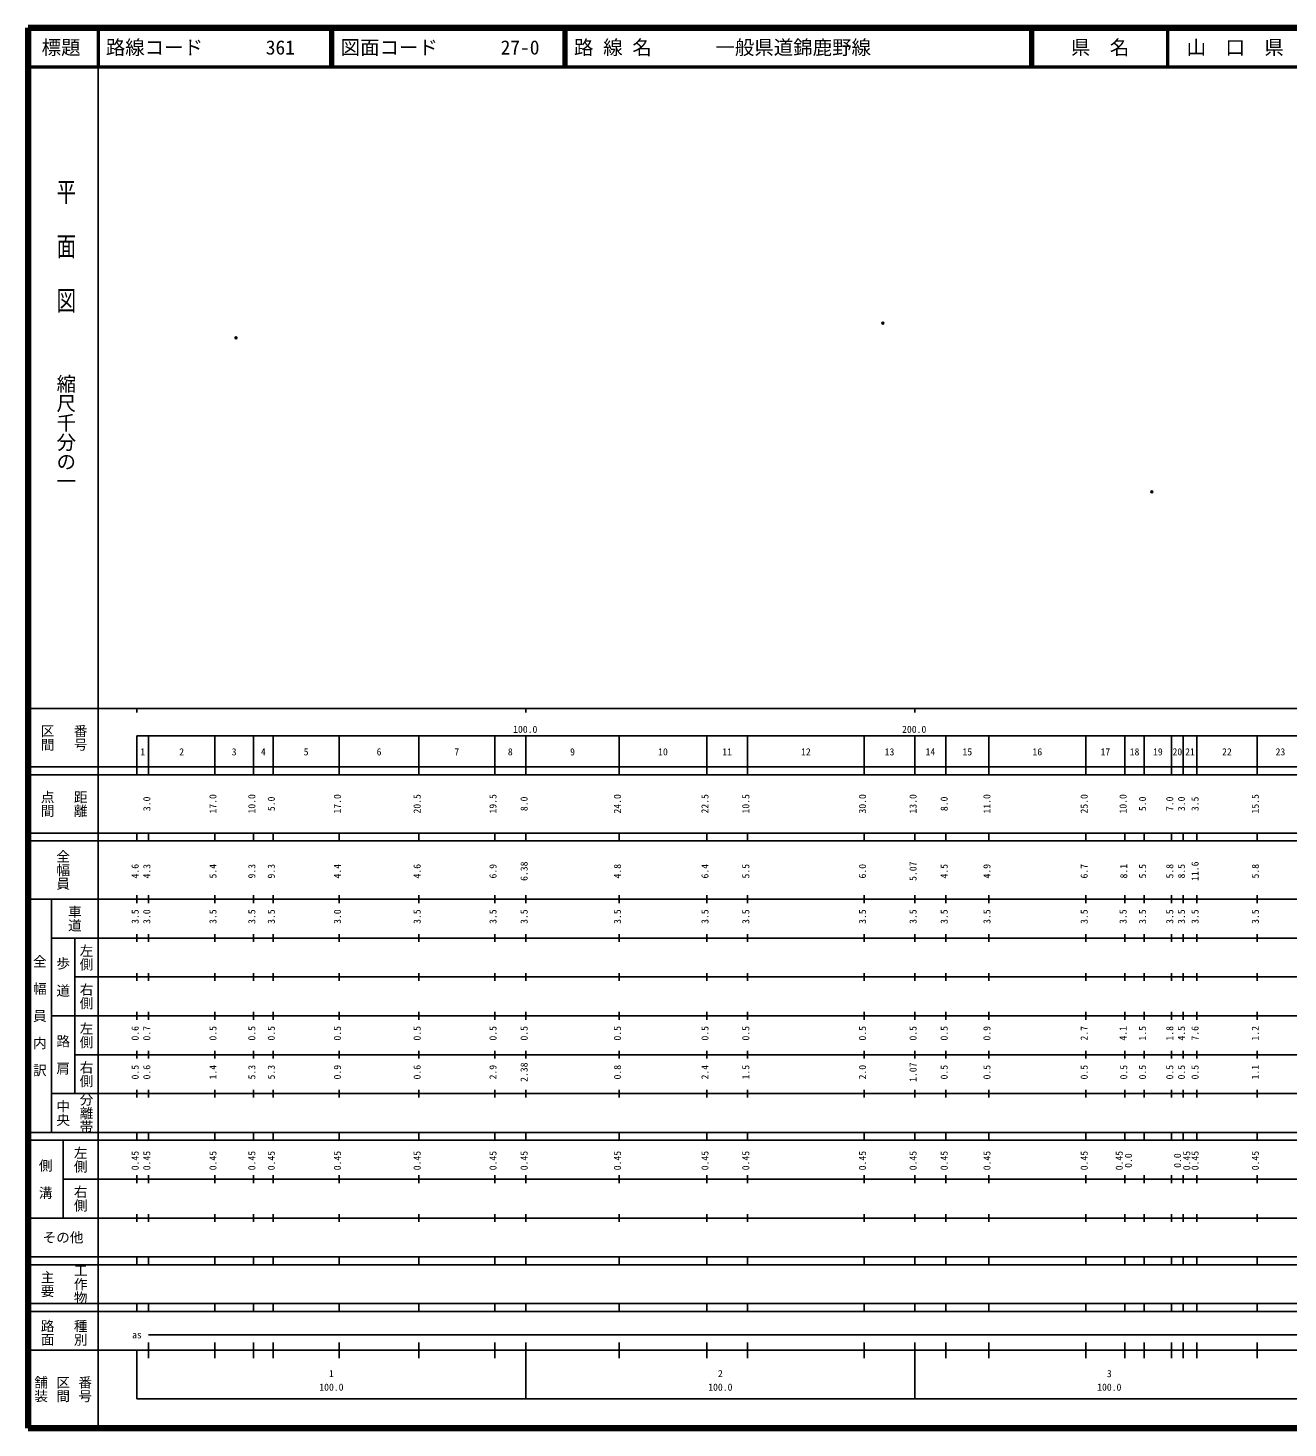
# Model space of a CAD drawing. Units: millimetres on the paper. Extents: x 40 to 680, y 20 to 380.
# Drawn here: x 40 to 363.9, y 20 to 380 of the extents above; entities that cross this region are included whole.
import ezdxf
from ezdxf.enums import TextEntityAlignment as Align

# ---------------------------------------------------------------- set-up
doc = ezdxf.new("R2010")
doc.units = ezdxf.units.MM
doc.header["$PDMODE"] = 32
doc.header["$PDSIZE"] = 0.5
doc.layers.add('M-OTRS', color=6, linetype='Continuous')
doc.layers.add('M-TTL-TXT', color=7, linetype='Continuous')
for name, color, linetype, lineweight in [('M-TTL', 2, 'Continuous', 140), ('M-TTL-BAND', 7, 'Continuous', 25), ('M-TTL-LINE', 7, 'Continuous', 50)]:
    doc.layers.add(name, color=color, linetype=linetype, lineweight=lineweight)
doc.styles.add('@ＭＳ ゴシック', font='')
doc.styles.add('ＭＳ ゴシック', font='')
doc.styles.get('@ＭＳ ゴシック').set_extended_font_data('@MS Gothic')
doc.styles.get('ＭＳ ゴシック').set_extended_font_data('MS Gothic')

msp = doc.modelspace()

# ---------------------------------------------------------------- linework, layer by layer
at = {"layer": 'M-OTRS'}
for p in [(259.814, 304.114), (93.476, 300.351), (328.925, 260.708)]:
    msp.add_point(p, dxfattribs=at)
at = {"layer": 'M-TTL'}
for p, q in [((40, 380), (40, 20)), ((680, 380), (40, 380)), ((40, 20), (680, 20))]:
    msp.add_line(p, q, dxfattribs=at)
at = {"layer": 'M-TTL-BAND'}
for p, q in [((58, 370), (58, 20)), ((40, 205), (579, 205)), ((68, 205), (68, 204)), ((168, 205), (168, 204)), ((268, 205), (268, 204)), ((68, 198), (579, 198)), ((68, 198), (68, 188)), ((71, 188), (71, 198)), ((88, 188), (88, 198)), ((98, 188), (98, 198)), ((103, 188), (103, 198)), ((120, 188), (120, 198)), ((140.5, 188), (140.5, 198)), ((160, 188), (160, 198)), ((168, 188), (168, 198)), ((192, 188), (192, 198)), ((214.5, 188), (214.5, 198)), ((225, 188), (225, 198)), ((255, 188), (255, 198)), ((268, 188), (268, 198)), ((276, 188), (276, 198)), ((287, 188), (287, 198)), ((312, 188), (312, 198)), ((322, 188), (322, 198)), ((327, 188), (327, 198)), ((334, 188), (334, 198)), ((337, 188), (337, 198)), ((340.5, 188), (340.5, 198)), ((356, 188), (356, 198)), ((40, 190), (579, 190)), ((40, 188), (579, 188)), ((40, 173), (579, 173)), ((68, 171), (68, 173)), ((71, 171), (71, 173)), ((88, 171), (88, 173)), ((98, 171), (98, 173)), ((103, 171), (103, 173)), ((120, 171), (120, 173)), ((140.5, 171), (140.5, 173)), ((160, 171), (160, 173)), ((168, 171), (168, 173)), ((192, 171), (192, 173)), ((214.5, 171), (214.5, 173)), ((225, 171), (225, 173)), ((255, 171), (255, 173)), ((268, 171), (268, 173)), ((276, 171), (276, 173)), ((287, 171), (287, 173)), ((312, 171), (312, 173)), ((322, 171), (322, 173)), ((327, 171), (327, 173)), ((334, 171), (334, 173)), ((337, 171), (337, 173)), ((340.5, 171), (340.5, 173)), ((356, 171), (356, 173)), ((40, 171), (579, 171)), ((40, 156), (579, 156)), ((46, 96), (46, 156)), ((68, 155), (68, 157)), ((71, 155), (71, 157)), ((88, 155), (88, 157)), ((98, 155), (98, 157)), ((103, 155), (103, 157)), ((120, 155), (120, 157)), ((140.5, 155), (140.5, 157)), ((160, 155), (160, 157)), ((168, 155), (168, 157)), ((192, 155), (192, 157)), ((214.5, 155), (214.5, 157)), ((225, 155), (225, 157)), ((255, 155), (255, 157)), ((268, 155), (268, 157)), ((276, 155), (276, 157)), ((287, 155), (287, 157)), ((312, 155), (312, 157)), ((322, 155), (322, 157)), ((327, 155), (327, 157)), ((334, 155), (334, 157)), ((337, 155), (337, 157)), ((340.5, 155), (340.5, 157)), ((356, 155), (356, 157)), ((46, 146), (579, 146)), ((52, 146), (52, 106)), ((68, 145), (68, 147)), ((71, 145), (71, 147)), ((88, 145), (88, 147)), ((98, 145), (98, 147)), ((103, 145), (103, 147)), ((120, 145), (120, 147)), ((140.5, 145), (140.5, 147)), ((160, 145), (160, 147)), ((168, 145), (168, 147)), ((192, 145), (192, 147)), ((214.5, 145), (214.5, 147)), ((225, 145), (225, 147)), ((255, 145), (255, 147)), ((268, 145), (268, 147)), ((276, 145), (276, 147)), ((287, 145), (287, 147)), ((312, 145), (312, 147)), ((322, 145), (322, 147)), ((327, 145), (327, 147)), ((334, 145), (334, 147)), ((337, 145), (337, 147)), ((340.5, 145), (340.5, 147)), ((356, 145), (356, 147)), ((68, 135), (68, 137)), ((71, 135), (71, 137)), ((88, 135), (88, 137)), ((98, 135), (98, 137)), ((103, 135), (103, 137)), ((120, 135), (120, 137)), ((140.5, 135), (140.5, 137)), ((160, 135), (160, 137)), ((168, 135), (168, 137)), ((192, 135), (192, 137)), ((214.5, 135), (214.5, 137)), ((225, 135), (225, 137)), ((255, 135), (255, 137)), ((268, 135), (268, 137)), ((276, 135), (276, 137)), ((287, 135), (287, 137)), ((312, 135), (312, 137)), ((322, 135), (322, 137)), ((327, 135), (327, 137)), ((334, 135), (334, 137)), ((337, 135), (337, 137)), ((340.5, 135), (340.5, 137)), ((356, 135), (356, 137)), ((52, 136), (579, 136)), ((46, 126), (579, 126)), ((68, 125), (68, 127)), ((71, 125), (71, 127)), ((88, 125), (88, 127)), ((98, 125), (98, 127)), ((103, 125), (103, 127)), ((120, 125), (120, 127)), ((140.5, 125), (140.5, 127)), ((160, 125), (160, 127)), ((168, 125), (168, 127)), ((192, 125), (192, 127)), ((214.5, 125), (214.5, 127)), ((225, 125), (225, 127)), ((255, 125), (255, 127)), ((268, 125), (268, 127)), ((276, 125), (276, 127)), ((287, 125), (287, 127)), ((312, 125), (312, 127)), ((322, 125), (322, 127)), ((327, 125), (327, 127)), ((334, 125), (334, 127)), ((337, 125), (337, 127)), ((340.5, 125), (340.5, 127)), ((356, 125), (356, 127)), ((52, 116), (579, 116)), ((68, 115), (68, 117)), ((71, 115), (71, 117)), ((88, 115), (88, 117)), ((98, 115), (98, 117)), ((103, 115), (103, 117)), ((120, 115), (120, 117)), ((140.5, 115), (140.5, 117)), ((160, 115), (160, 117)), ((168, 115), (168, 117)), ((192, 115), (192, 117)), ((214.5, 115), (214.5, 117)), ((225, 115), (225, 117)), ((255, 115), (255, 117)), ((268, 115), (268, 117)), ((276, 115), (276, 117)), ((287, 115), (287, 117)), ((312, 115), (312, 117)), ((322, 115), (322, 117)), ((327, 115), (327, 117)), ((334, 115), (334, 117)), ((337, 115), (337, 117)), ((340.5, 115), (340.5, 117)), ((356, 115), (356, 117)), ((46, 106), (579, 106)), ((68, 105), (68, 107)), ((71, 105), (71, 107)), ((88, 105), (88, 107)), ((98, 105), (98, 107)), ((103, 105), (103, 107)), ((120, 105), (120, 107)), ((140.5, 105), (140.5, 107)), ((160, 105), (160, 107)), ((168, 105), (168, 107)), ((192, 105), (192, 107)), ((214.5, 105), (214.5, 107)), ((225, 105), (225, 107)), ((255, 105), (255, 107)), ((268, 105), (268, 107)), ((276, 105), (276, 107)), ((287, 105), (287, 107)), ((312, 105), (312, 107)), ((322, 105), (322, 107)), ((327, 105), (327, 107)), ((334, 105), (334, 107)), ((337, 105), (337, 107)), ((340.5, 105), (340.5, 107)), ((356, 105), (356, 107)), ((40, 96), (579, 96)), ((40, 94), (579, 94)), ((49, 94), (49, 74)), ((68, 94), (68, 96)), ((71, 94), (71, 96)), ((88, 94), (88, 96)), ((98, 94), (98, 96)), ((103, 94), (103, 96)), ((120, 94), (120, 96)), ((140.5, 94), (140.5, 96)), ((160, 94), (160, 96)), ((168, 94), (168, 96)), ((192, 94), (192, 96)), ((214.5, 94), (214.5, 96)), ((225, 94), (225, 96)), ((255, 94), (255, 96)), ((268, 94), (268, 96)), ((276, 94), (276, 96)), ((287, 94), (287, 96)), ((312, 94), (312, 96)), ((322, 94), (322, 96)), ((327, 94), (327, 96)), ((334, 94), (334, 96)), ((337, 94), (337, 96)), ((340.5, 94), (340.5, 96)), ((356, 94), (356, 96)), ((49, 84), (579, 84)), ((68, 83), (68, 85)), ((71, 83), (71, 85)), ((88, 83), (88, 85)), ((98, 83), (98, 85)), ((103, 83), (103, 85)), ((120, 83), (120, 85)), ((140.5, 83), (140.5, 85)), ((160, 83), (160, 85)), ((168, 83), (168, 85)), ((192, 83), (192, 85)), ((214.5, 83), (214.5, 85)), ((225, 83), (225, 85)), ((255, 83), (255, 85)), ((268, 83), (268, 85)), ((276, 83), (276, 85)), ((287, 83), (287, 85)), ((312, 83), (312, 85)), ((322, 83), (322, 85)), ((327, 83), (327, 85)), ((334, 83), (334, 85)), ((337, 83), (337, 85)), ((340.5, 83), (340.5, 85)), ((356, 83), (356, 85)), ((40, 74), (579, 74)), ((68, 73), (68, 75)), ((71, 73), (71, 75)), ((88, 73), (88, 75)), ((98, 73), (98, 75)), ((103, 73), (103, 75)), ((120, 73), (120, 75)), ((140.5, 73), (140.5, 75)), ((160, 73), (160, 75)), ((168, 73), (168, 75)), ((192, 73), (192, 75)), ((214.5, 73), (214.5, 75)), ((225, 73), (225, 75)), ((255, 73), (255, 75)), ((268, 73), (268, 75)), ((276, 73), (276, 75)), ((287, 73), (287, 75)), ((312, 73), (312, 75)), ((322, 73), (322, 75)), ((327, 73), (327, 75)), ((334, 73), (334, 75)), ((337, 73), (337, 75)), ((340.5, 73), (340.5, 75)), ((356, 73), (356, 75)), ((40, 64), (579, 64)), ((40, 62), (579, 62)), ((68, 62), (68, 64)), ((71, 62), (71, 64)), ((88, 62), (88, 64)), ((98, 62), (98, 64)), ((103, 62), (103, 64)), ((120, 62), (120, 64)), ((140.5, 62), (140.5, 64)), ((160, 62), (160, 64)), ((168, 62), (168, 64)), ((192, 62), (192, 64)), ((214.5, 62), (214.5, 64)), ((225, 62), (225, 64)), ((255, 62), (255, 64)), ((268, 62), (268, 64)), ((276, 62), (276, 64)), ((287, 62), (287, 64)), ((312, 62), (312, 64)), ((322, 62), (322, 64)), ((327, 62), (327, 64)), ((334, 62), (334, 64)), ((337, 62), (337, 64)), ((340.5, 62), (340.5, 64)), ((356, 62), (356, 64)), ((40, 52), (579, 52)), ((68, 50), (68, 52)), ((71, 50), (71, 52)), ((88, 50), (88, 52)), ((98, 50), (98, 52)), ((103, 50), (103, 52)), ((120, 50), (120, 52)), ((140.5, 50), (140.5, 52)), ((160, 50), (160, 52)), ((168, 50), (168, 52)), ((192, 50), (192, 52)), ((214.5, 50), (214.5, 52)), ((225, 50), (225, 52)), ((255, 50), (255, 52)), ((268, 50), (268, 52)), ((276, 50), (276, 52)), ((287, 50), (287, 52)), ((312, 50), (312, 52)), ((322, 50), (322, 52)), ((327, 50), (327, 52)), ((334, 50), (334, 52)), ((337, 50), (337, 52)), ((340.5, 50), (340.5, 52)), ((356, 50), (356, 52)), ((40, 50), (579, 50)), ((71, 44), (555, 44)), ((40, 40), (579, 40)), ((68, 40), (68, 27.5)), ((71, 38), (71, 42)), ((88, 38), (88, 42)), ((98, 38), (98, 42)), ((103, 38), (103, 42)), ((120, 38), (120, 42)), ((140.5, 38), (140.5, 42)), ((160, 38), (160, 42)), ((168, 27.5), (168, 42)), ((192, 38), (192, 42)), ((214.5, 38), (214.5, 42)), ((225, 38), (225, 42)), ((255, 38), (255, 42)), ((268, 27.5), (268, 42)), ((276, 38), (276, 42)), ((287, 38), (287, 42)), ((312, 38), (312, 42)), ((322, 38), (322, 42)), ((327, 38), (327, 42)), ((334, 38), (334, 42)), ((337, 38), (337, 42)), ((340.5, 38), (340.5, 42)), ((356, 38), (356, 42)), ((68, 27.5), (579, 27.5))]:
    msp.add_line(p, q, dxfattribs=at)
at = {"layer": 'M-TTL-LINE'}
for p, q in [((58, 380), (58, 370)), ((117.75, 380), (117.75, 370)), ((118.25, 380), (118.25, 370)), ((177.75, 380), (177.75, 370)), ((178.25, 380), (178.25, 370)), ((297.75, 380), (297.75, 370)), ((298.25, 380), (298.25, 370)), ((333, 380), (333, 370)), ((40, 370), (680, 370))]:
    msp.add_line(p, q, dxfattribs=at)

# ---------------------------------------------------------------- texts
at = {"layer": 'M-TTL-BAND', "style": '@ＭＳ ゴシック', "width": 1.4}
msp.add_text('平  面  図', height=3.666, rotation=270, dxfattribs=at).set_placement((49.777, 306.475), align=Align.MIDDLE_RIGHT)
at = {"layer": 'M-TTL-BAND', "style": '@ＭＳ ゴシック'}
msp.add_text('縮尺千分の一', height=3.666, rotation=270, dxfattribs=at).set_placement((49.777, 261.03), align=Align.MIDDLE_RIGHT)
for s, p in [('区間', (45, 197.5)), ('番号', (53.5, 197.5)), ('点間', (45, 180.5)), ('距離', (53.5, 180.5)), ('全幅員', (49, 163.5)), ('車道', (52, 151)), ('左側', (55, 141)), ('全\u3000幅\u3000員\u3000内\u3000訳', (43, 126)), ('歩\u3000道', (49, 136)), ('右側', (55, 131)), ('左側', (55, 121)), ('路\u3000肩', (49, 116)), ('右側', (55, 111)), ('分離帯', (55, 101)), ('中央', (49, 101)), ('左側', (53.5, 89)), ('側\u3000溝', (44.5, 84)), ('右側', (53.5, 79)), ('工作物', (53.5, 57)), ('主要', (45, 57)), ('路面', (45, 44.5)), ('種別', (53.5, 44.5)), ('舗装', (43.333, 30)), ('区間', (49, 30)), ('番号', (54.667, 30))]:
    msp.add_text(s, height=2.566, rotation=270, dxfattribs=at).set_placement(p, align=Align.MIDDLE_CENTER)
at = {"layer": 'M-TTL-BAND', "style": 'ＭＳ ゴシック'}
for s, p in [('100.0', (167.844, 198.195)), ('200.0', (267.844, 198.195)), ('1', (69.5, 192.405)), ('2', (79.5, 192.405)), ('3', (93, 192.405)), ('4', (100.5, 192.405)), ('5', (111.5, 192.405)), ('6', (130.25, 192.405)), ('7', (150.25, 192.405)), ('8', (164, 192.405)), ('9', (180, 192.405)), ('10', (203.25, 192.405)), ('11', (219.75, 192.405)), ('12', (240, 192.405)), ('13', (261.5, 192.405)), ('14', (272, 192.405)), ('15', (281.5, 192.405)), ('16', (299.5, 192.405)), ('17', (317, 192.405)), ('18', (324.5, 192.405)), ('19', (330.5, 192.405)), ('20', (335.5, 192.405)), ('21', (338.75, 192.405)), ('22', (348.25, 192.405)), ('23', (362, 192.405)), ('as', (68, 42.5)), ('1', (118, 32.523)), ('2', (218, 32.523)), ('3', (318, 32.523)), ('100.0', (118, 29.033)), ('100.0', (218, 29.033)), ('100.0', (318, 29.033))]:
    msp.add_text(s, height=1.833, dxfattribs=at).set_placement(p, align=Align.BOTTOM_CENTER)
for s, p in [('3.0', (72, 180.5)), ('17.0', (89, 180.5)), ('10.0', (99, 180.5)), ('5.0', (104, 180.5)), ('17.0', (121, 180.5)), ('20.5', (141.5, 180.5)), ('19.5', (161, 180.5)), ('8.0', (169, 180.5)), ('24.0', (193, 180.5)), ('22.5', (215.5, 180.5)), ('10.5', (226, 180.5)), ('30.0', (256, 180.5)), ('13.0', (269, 180.5)), ('8.0', (277, 180.5)), ('11.0', (288, 180.5)), ('25.0', (313, 180.5)), ('10.0', (323, 180.5)), ('5.0', (328, 180.5)), ('7.0', (335, 180.5)), ('3.0', (338, 180.5)), ('3.5', (341.5, 180.5)), ('15.5', (357, 180.5)), ('4.6', (69, 163.174)), ('4.3', (72, 163.174)), ('5.4', (89, 163.174)), ('9.3', (99, 163.174)), ('9.3', (104, 163.174)), ('4.4', (121, 163.174)), ('4.6', (141.5, 163.174)), ('6.9', (161, 163.174)), ('6.38', (169, 163.174)), ('4.8', (193, 163.174)), ('6.4', (215.5, 163.174)), ('5.5', (226, 163.174)), ('6.0', (256, 163.174)), ('5.07', (269, 163.174)), ('4.5', (277, 163.174)), ('4.9', (288, 163.174)), ('6.7', (313, 163.174)), ('8.1', (323.163, 163.174)), ('5.5', (328, 163.174)), ('5.8', (335, 163.174)), ('8.5', (338, 163.174)), ('11.6', (341.5, 163.174)), ('5.8', (357, 163.174)), ('3.5', (69, 151.5)), ('3.0', (72, 151.5)), ('3.5', (89, 151.5)), ('3.5', (99, 151.5)), ('3.5', (104, 151.5)), ('3.0', (121, 151.5)), ('3.5', (141.5, 151.5)), ('3.5', (161, 151.5)), ('3.5', (169, 151.5)), ('3.5', (193, 151.5)), ('3.5', (215.5, 151.5)), ('3.5', (226, 151.5)), ('3.5', (256, 151.5)), ('3.5', (269, 151.5)), ('3.5', (277, 151.5)), ('3.5', (288, 151.5)), ('3.5', (313, 151.5)), ('3.5', (323, 151.5)), ('3.5', (328, 151.5)), ('3.5', (335, 151.5)), ('3.5', (338, 151.5)), ('3.5', (341.5, 151.5)), ('3.5', (357, 151.5)), ('0.6', (69, 121.5)), ('0.7', (72, 121.5)), ('0.5', (89, 121.5)), ('0.5', (99, 121.5)), ('0.5', (104, 121.5)), ('0.5', (121, 121.5)), ('0.5', (141.5, 121.5)), ('0.5', (161, 121.5)), ('0.5', (169, 121.5)), ('0.5', (193, 121.5)), ('0.5', (215.5, 121.5)), ('0.5', (226, 121.5)), ('0.5', (256, 121.5)), ('0.5', (269, 121.5)), ('0.5', (277, 121.5)), ('0.9', (288, 121.5)), ('2.7', (313, 121.5)), ('4.1', (323, 121.5)), ('1.5', (328, 121.5)), ('1.8', (335, 121.5)), ('4.5', (338, 121.5)), ('7.6', (341.5, 121.5)), ('1.2', (357, 121.5)), ('0.5', (69, 111.5)), ('0.6', (72, 111.5)), ('1.4', (89, 111.5)), ('5.3', (99, 111.5)), ('5.3', (104, 111.5)), ('0.9', (121, 111.5)), ('0.6', (141.5, 111.5)), ('2.9', (161, 111.5)), ('2.38', (169, 111.5)), ('0.8', (193, 111.5)), ('2.4', (215.5, 111.5)), ('1.5', (226, 111.5)), ('2.0', (256, 111.5)), ('1.07', (269, 111.5)), ('0.5', (277, 111.5)), ('0.5', (288, 111.5)), ('0.5', (313, 111.5)), ('0.5', (323.163, 111.5)), ('0.5', (328, 111.5)), ('0.5', (335, 111.5)), ('0.5', (338, 111.5)), ('0.5', (341.5, 111.5)), ('1.1', (357, 111.5)), ('0.45', (69, 88.764)), ('0.45', (72, 88.764)), ('0.45', (89, 88.764)), ('0.45', (99, 88.764)), ('0.45', (104, 88.764)), ('0.45', (121, 88.764)), ('0.45', (141.5, 88.764)), ('0.45', (161, 88.764)), ('0.45', (169, 88.764)), ('0.45', (193, 88.764)), ('0.45', (215.5, 88.764)), ('0.45', (226, 88.764)), ('0.45', (256, 88.764)), ('0.45', (269, 88.764)), ('0.45', (277, 88.764)), ('0.45', (288, 88.764)), ('0.45', (313, 88.764)), ('0.45', (322, 88.764)), ('0.0', (324.37, 88.764)), ('0.0', (337, 88.764)), ('0.45', (339.37, 88.764)), ('0.45', (341.5, 88.764)), ('0.45', (357, 88.764))]:
    msp.add_text(s, height=1.833, rotation=90, dxfattribs=at).set_placement(p, align=Align.BOTTOM_CENTER)
msp.add_text('その他', height=2.566, dxfattribs=at).set_placement((49, 69), align=Align.MIDDLE_CENTER)
at = {"layer": 'M-TTL-TXT', "style": 'ＭＳ ゴシック'}
for s, p in [('標題', (48.5, 375)), ('県\u3000名', (315.625, 375)), ('山\u3000口\u3000県', (350.375, 375))]:
    msp.add_text(s, height=3.666, dxfattribs=at).set_placement(p, align=Align.MIDDLE_CENTER)
for s, p in [('路線コード', (60, 375)), ('361', (101.142, 375)), ('図面コード', (120.38, 375)), ('27-0', (161.521, 375)), ('路 線 名', (180.38, 375)), ('一般県道錦鹿野線', (216.734, 375))]:
    msp.add_text(s, height=3.666, dxfattribs=at).set_placement(p, align=Align.MIDDLE_LEFT)

doc.saveas('drawing.dxf')
